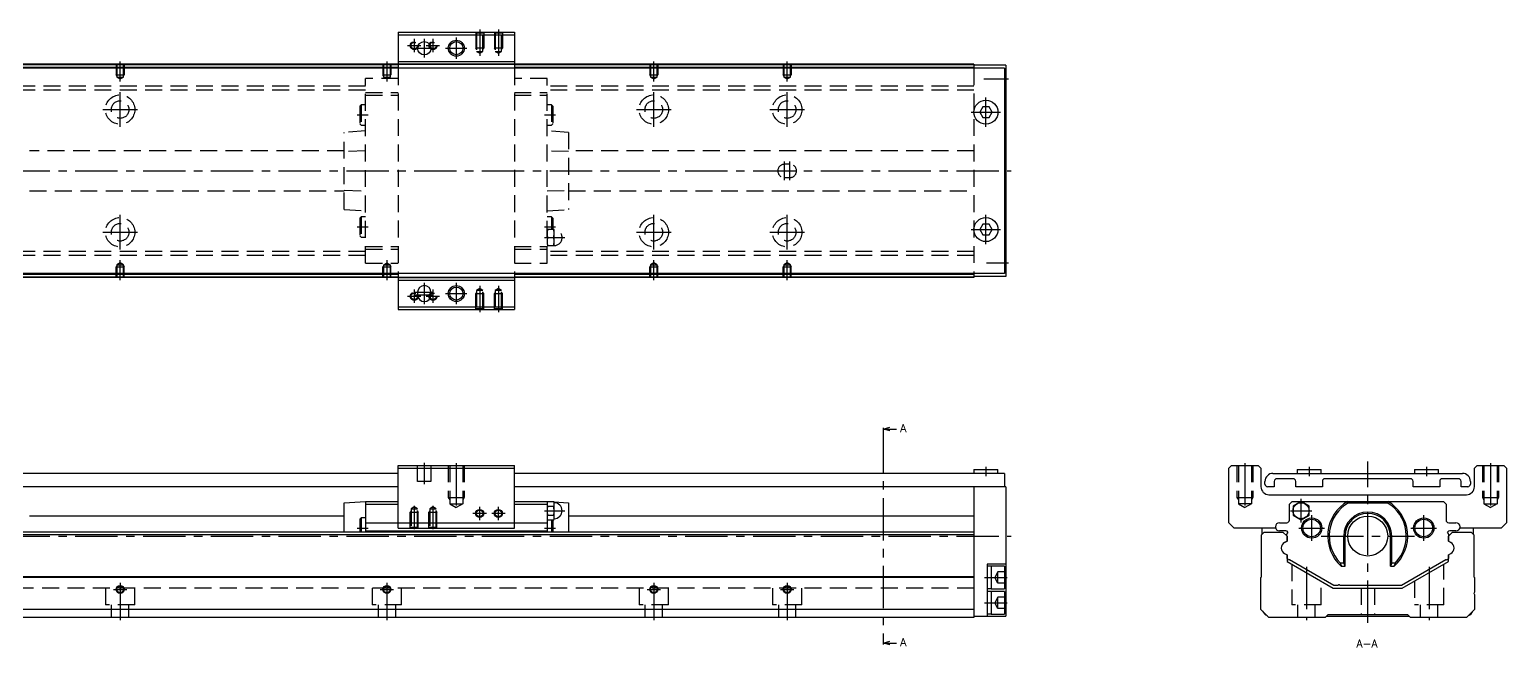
# Model space of a CAD drawing. Extents: x 0 to 1028, y -8 to 230.
# Drawn here: x 474 to 1028, y -1 to 230 of the extents above; entities that cross this region are included whole.
import ezdxf

# ---------------------------------------------------------------- set-up
doc = ezdxf.new("R2010")
doc.units = 0
doc.header["$LTSCALE"] = 0.5
doc.linetypes.add('CENTER', pattern=[50.8, 31.75, -6.35, 6.35, -6.35])
doc.linetypes.add('DASHED', pattern=[19.05, 12.7, -6.35])
for name, color, linetype in [('MSM_CENTER', 1, 'CENTER'), ('MSM_CONTINUOUS', 7, 'CONTINUOUS'), ('MSM_DASHED', 4, 'DASHED'), ('MSM_NARROW', 5, 'CONTINUOUS'), ('MSM_PART_NUMBER', 7, 'CONTINUOUS')]:
    doc.layers.add(name, color=color, linetype=linetype)
doc.styles.get("Standard").update_dxf_attribs({"font": 'txt.shx', "height": 3, "bigfont": 'bigfont.shx'})

msp = doc.modelspace()

# ---------------------------------------------------------------- linework, layer by layer
at = {"layer": 'MSM_CENTER'}
for p, q in [((634.4, 227.38), (634.4, 219.38)), ((643.15, 230.38), (643.15, 220.47)), ((650.15, 230.38), (650.15, 220.47)), ((616.15, 224.38), (621.15, 224.38)), ((618.65, 226.88), (618.65, 221.88)), ((618.9, 223.38), (625.9, 223.38)), ((622.4, 226.88), (622.4, 219.88)), ((623.15, 224.38), (628.15, 224.38)), ((625.65, 226.88), (625.65, 221.88)), ((630.4, 223.38), (638.4, 223.38)), ((508.4, 210.87), (508.4, 218.38)), ((608.4, 218.38), (608.4, 210.87)), ((708.4, 210.87), (708.4, 218.38)), ((758.4, 210.87), (758.4, 218.38)), ((832.07, 211.88), (841.4, 211.88)), ((508.4, 193.88), (508.4, 206.88)), ((708.4, 193.88), (708.4, 206.88)), ((758.4, 193.88), (758.4, 206.88)), ((832.9, 193.88), (832.9, 204.88)), ((501.9, 200.38), (514.9, 200.38)), ((701.9, 200.38), (714.9, 200.38)), ((751.9, 200.38), (764.9, 200.38)), ((827.4, 199.38), (838.4, 199.38)), ((597.25, 198.38), (601.35, 198.38)), ((667.45, 198.38), (671.55, 198.38)), ((161.4, 177.38), (842.4, 177.38)), ((757.4, 173.88), (757.4, 180.88)), ((759.4, 173.88), (759.4, 180.88)), ((508.4, 147.88), (508.4, 160.88)), ((708.4, 147.88), (708.4, 160.88)), ((758.4, 147.88), (758.4, 160.88)), ((832.9, 149.88), (832.9, 160.88)), ((597.25, 156.38), (601.35, 156.38)), ((667.45, 156.38), (671.55, 156.38)), ((827.4, 155.38), (838.4, 155.38)), ((501.9, 154.38), (514.9, 154.38)), ((667.45, 152.38), (675.05, 152.38)), ((701.9, 154.38), (714.9, 154.38)), ((751.9, 154.38), (764.9, 154.38)), ((508.4, 136.38), (508.4, 143.89)), ((608.4, 143.89), (608.4, 136.38)), ((708.4, 136.38), (708.4, 143.89)), ((758.4, 136.38), (758.4, 143.89)), ((833.07, 142.88), (841.4, 142.88)), ((618.65, 132.88), (618.65, 127.88)), ((622.4, 135.38), (622.4, 127.38)), ((625.65, 132.88), (625.65, 127.88)), ((634.4, 135.38), (634.4, 127.38)), ((643.15, 134.29), (643.15, 124.38)), ((650.15, 134.29), (650.15, 124.38)), ((616.15, 130.38), (621.15, 130.38)), ((618.9, 131.88), (625.9, 131.88)), ((618.9, 130.88), (625.9, 130.88)), ((623.15, 130.38), (628.15, 130.38)), ((630.4, 131.38), (638.4, 131.38)), ((794.33, 80.12), (794.33, 0.88)), ((622.4, 68), (622.4, 60)), ((634.4, 67.76), (634.4, 50.18)), ((832.9, 66.5), (832.9, 63)), ((929.98, 67.76), (929.98, 50.18)), ((953.98, 66.5), (953.98, 63)), ((975.98, 8), (975.98, 68.5)), ((997.98, 66.5), (997.98, 63)), ((1021.98, 67.76), (1021.98, 50.18)), ((618.65, 51.81), (618.65, 43.1)), ((625.65, 51.81), (625.65, 43.1)), ((643.15, 46.5), (643.15, 51.5)), ((650.15, 46.5), (650.15, 51.5)), ((667.45, 50), (675.05, 50)), ((946.98, 50), (954.98, 50)), ((950.98, 45.54), (950.98, 54.46)), ((645.65, 49), (640.65, 49)), ((652.65, 49), (647.65, 49)), ((954.98, 38.7), (954.98, 48.3)), ((996.98, 38.7), (996.98, 48.3)), ((161.4, 40.5), (842.4, 40.5)), ((597.25, 43.5), (601.35, 43.5)), ((667.45, 43.5), (671.55, 43.5)), ((950.18, 43.5), (959.78, 43.5)), ((958.48, 40.5), (993.48, 40.5)), ((992.18, 43.5), (1001.78, 43.5)), ((952.98, 28.97), (952.98, 9)), ((998.98, 28.97), (998.98, 9)), ((508.4, 23), (508.4, 9)), ((608.4, 23), (608.4, 9)), ((708.4, 23), (708.4, 9)), ((758.4, 23), (758.4, 9)), ((832.4, 25), (840.9, 25)), ((505.9, 20.5), (510.9, 20.5)), ((605.9, 20.5), (610.9, 20.5)), ((705.9, 20.5), (710.9, 20.5)), ((755.9, 20.5), (760.9, 20.5)), ((832.4, 15.5), (840.9, 15.5))]:
    msp.add_line(p, q, dxfattribs=at)
at = {"layer": 'MSM_CONTINUOUS'}
for p, q in [((612.65, 229.38), (612.65, 215.88)), ((612.65, 229.38), (656.15, 229.38)), ((612.65, 228.38), (656.15, 228.38)), ((656.15, 229.38), (656.15, 215.88)), ((828.4, 217.38), (238.4, 217.38)), ((612.65, 217.18), (454.15, 217.18)), ((612.65, 216.18), (454.15, 216.18)), ((612.65, 218.38), (656.15, 218.38)), ((612.65, 217.38), (656.15, 217.38)), ((828.4, 217.18), (656.15, 217.18)), ((828.4, 216.18), (656.15, 216.18)), ((828.4, 217.38), (828.4, 215.88)), ((840.4, 216.98), (828.4, 216.98)), ((840.4, 216.98), (840.4, 137.78)), ((839.9, 215.88), (224.9, 215.88)), ((839.9, 215.88), (839.9, 138.88)), ((831.74, 201.38), (830.59, 199.38)), ((830.59, 199.38), (831.74, 197.38)), ((834.05, 201.38), (831.74, 201.38)), ((835.2, 199.38), (834.05, 201.38)), ((834.05, 197.38), (835.2, 199.38)), ((831.74, 197.38), (834.05, 197.38)), ((831.74, 157.38), (830.59, 155.38)), ((830.59, 155.38), (831.74, 153.38)), ((834.05, 157.38), (831.74, 157.38)), ((835.2, 155.38), (834.05, 157.38)), ((834.05, 153.38), (835.2, 155.38)), ((831.74, 153.38), (834.05, 153.38)), ((839.9, 138.88), (224.9, 138.88)), ((612.65, 138.58), (454.15, 138.58)), ((612.65, 138.88), (612.65, 125.38)), ((656.15, 138.88), (656.15, 125.38)), ((828.4, 138.58), (656.15, 138.58)), ((828.4, 138.88), (828.4, 137.38)), ((828.4, 137.38), (238.4, 137.38)), ((612.65, 137.58), (454.15, 137.58)), ((612.65, 137.38), (656.15, 137.38)), ((612.65, 136.38), (656.15, 136.38)), ((828.4, 137.58), (656.15, 137.58)), ((840.4, 137.78), (828.4, 137.78)), ((619.9, 131.88), (619.9, 130.88)), ((624.9, 130.88), (624.9, 131.88)), ((612.65, 126.38), (656.15, 126.38)), ((612.65, 125.38), (656.15, 125.38)), ((794.33, 80.62), (796.83, 81.29)), ((794.33, 81.12), (794.33, 80.12)), ((794.33, 80.62), (799.33, 80.62)), ((796.83, 79.95), (794.33, 80.62)), ((612.65, 67), (656.15, 67)), ((612.65, 43.5), (612.65, 67)), ((656.15, 43.5), (656.15, 67)), ((923.98, 66), (924.98, 67)), ((924.98, 67), (934.98, 67)), ((934.98, 67), (935.98, 66)), ((1015.98, 66), (1016.98, 67)), ((1016.98, 67), (1026.98, 67)), ((1026.98, 67), (1027.98, 66)), ((612.65, 64), (454.15, 64)), ((612.65, 66), (656.15, 66)), ((839.9, 64), (656.15, 64)), ((828.4, 65.5), (828.4, 64)), ((828.4, 65.5), (837.4, 65.5)), ((837.4, 64), (837.4, 65.5)), ((839.9, 64), (839.9, 59)), ((923.98, 45.5), (923.98, 66)), ((935.98, 66), (935.98, 59)), ((937.48, 60), (937.48, 61)), ((940.48, 64), (1011.48, 64)), ((940.98, 61), (940.98, 59)), ((947.98, 62), (941.98, 62)), ((948.98, 59), (948.98, 61)), ((949.48, 65.5), (958.48, 65.5)), ((949.48, 65.5), (949.48, 64)), ((958.48, 64), (958.48, 65.5)), ((958.98, 61), (958.98, 59)), ((991.98, 62), (959.98, 62)), ((992.98, 59), (992.98, 61)), ((993.48, 65.5), (1002.48, 65.5)), ((993.48, 65.5), (993.48, 64)), ((1002.48, 64), (1002.48, 65.5)), ((1002.98, 61), (1002.98, 59)), ((1009.98, 62), (1003.98, 62)), ((1010.98, 59), (1010.98, 61)), ((1014.48, 61), (1014.48, 60)), ((1015.98, 59), (1015.98, 66)), ((1027.98, 66), (1027.98, 45.5)), ((612.65, 59), (454.15, 59)), ((840.4, 59), (656.15, 59)), ((828.4, 59), (828.4, 10)), ((840.4, 59), (840.4, 10.5)), ((940.98, 59), (938.48, 59)), ((938.98, 56), (1012.98, 56)), ((958.98, 59), (948.98, 59)), ((1002.98, 59), (992.98, 59)), ((1013.48, 59), (1010.98, 59)), ((592.35, 53), (600.35, 53.5)), ((592.35, 42), (592.35, 53)), ((600.35, 53.5), (612.65, 53.5)), ((600.35, 53.5), (600.35, 42)), ((600.35, 52.5), (612.65, 52.5)), ((656.15, 53.5), (668.45, 53.5)), ((656.15, 52.5), (668.45, 52.5)), ((668.45, 53.5), (669.02, 53.46)), ((668.45, 53.5), (668.45, 42)), ((668.57, 53.46), (668.45, 53)), ((668.45, 52.41), (668.45, 52.6)), ((668.57, 53.46), (670.92, 53.46)), ((668.57, 51.73), (670.92, 51.73)), ((671.05, 53), (670.92, 53.46)), ((670.95, 53.34), (676.45, 53)), ((671.05, 47), (671.05, 53)), ((676.45, 53), (676.45, 42)), ((946.63, 52.5), (947.63, 53.5)), ((946.63, 46.5), (946.63, 52.5)), ((947.63, 53.5), (1004.33, 53.5)), ((950.98, 53.46), (947.98, 51.73)), ((947.98, 51.73), (947.98, 48.27)), ((953.98, 51.73), (950.98, 53.46)), ((953.98, 48.27), (953.98, 51.73)), ((968.5, 53.5), (968.75, 53)), ((968.75, 53), (983.21, 53)), ((983.21, 53), (983.46, 53.5)), ((1004.33, 53.5), (1005.33, 52.5)), ((1005.33, 52.5), (1005.33, 46.5)), ((592.35, 48), (474.45, 48)), ((598.75, 47.3), (598.25, 46.8)), ((598.25, 46.8), (598.25, 42)), ((600.35, 47.3), (598.75, 47.3)), ((598.75, 47.3), (598.75, 42)), ((600.35, 45.5), (668.45, 45.5)), ((668.45, 47), (668.57, 46.54)), ((668.57, 48.27), (670.92, 48.27)), ((668.57, 46.54), (670.92, 46.54)), ((670.05, 46.54), (670.05, 42)), ((670.55, 46.54), (670.55, 42)), ((670.92, 46.54), (671.05, 47)), ((828.4, 48), (676.45, 48)), ((925.98, 43.5), (923.98, 45.5)), ((942.93, 45.5), (945.63, 45.5)), ((947.98, 48.27), (950.98, 46.54)), ((950.98, 46.54), (953.98, 48.27)), ((1006.33, 45.5), (1009.03, 45.5)), ((1027.98, 45.5), (1025.98, 43.5)), ((828.4, 42), (238.4, 42)), ((828.4, 41), (238.4, 41)), ((600.35, 42.4), (668.45, 42.4)), ((612.65, 43.5), (656.15, 43.5)), ((941.45, 43.5), (925.98, 43.5)), ((936.18, 41), (937.18, 42)), ((936.18, 25.2), (936.18, 41)), ((936.38, 41.2), (936.38, 43.5)), ((937.18, 42), (944.23, 42)), ((945.23, 42.4), (942.93, 42.4)), ((944.23, 42), (945.73, 40.5)), ((945.68, 40.55), (945.68, 41.2)), ((945.73, 40.5), (945.73, 38.61)), ((966.98, 30.44), (966.98, 40.5)), ((967.48, 29.22), (967.48, 40.5)), ((984.48, 29.22), (984.48, 40.5)), ((984.98, 30.44), (984.98, 40.5)), ((1006.23, 40.5), (1007.73, 42)), ((1006.28, 40.55), (1006.23, 40.5)), ((1006.23, 40.5), (1006.23, 38.61)), ((1006.23, 38.61), (1006.23, 40.5)), ((1006.28, 41.2), (1006.28, 40.55)), ((1009.03, 42.4), (1006.73, 42.4)), ((1007.73, 42), (1014.78, 42)), ((1025.98, 43.5), (1010.51, 43.5)), ((1014.78, 42), (1015.78, 41)), ((1015.58, 41.2), (1015.58, 43.5)), ((1015.78, 41), (1015.78, 25.2)), ((945.73, 38.61), (944.84, 38.1)), ((944.84, 33.9), (945.73, 33.39)), ((945.73, 33.39), (945.73, 31)), ((1007.13, 38.1), (1006.23, 38.61)), ((1006.23, 33.39), (1007.13, 33.9)), ((1006.23, 33.39), (1006.23, 32.13)), ((1006.23, 31), (1006.23, 33.39)), ((833.4, 30), (833.4, 10.5)), ((840.4, 30), (833.4, 30)), ((834.9, 29.15), (833.4, 29.15)), ((839.9, 29.25), (834.9, 29.25)), ((834.9, 29.25), (834.9, 20.75)), ((839.9, 29.25), (839.9, 20.75)), ((945.73, 31), (963.05, 21)), ((946.68, 31.61), (946.48, 31.61)), ((963.32, 22), (946.68, 31.61)), ((965.62, 30.44), (966.98, 30.44)), ((966.09, 29.22), (967.48, 29.22)), ((967.48, 29.22), (966.98, 30.44)), ((984.98, 30.44), (984.48, 29.22)), ((984.48, 29.22), (985.87, 29.22)), ((984.98, 30.44), (986.34, 30.44)), ((1005.28, 31.61), (988.64, 22)), ((988.91, 21), (1006.23, 31)), ((1005.48, 31.61), (1005.28, 31.61)), ((828.4, 25.2), (238.4, 25.2)), ((828.4, 25), (238.4, 25)), ((935.98, 25), (936.18, 25.2)), ((935.98, 13), (935.98, 25)), ((1015.78, 25.2), (1015.98, 25)), ((1015.98, 25), (1015.98, 19.4)), ((833.4, 20.85), (834.9, 20.85)), ((834.9, 19.65), (833.4, 19.65)), ((834.9, 20.75), (839.9, 20.75)), ((839.9, 19.75), (834.9, 19.75)), ((834.9, 19.75), (834.9, 11.25)), ((839.9, 19.75), (839.9, 11.25)), ((963.05, 21), (988.91, 21)), ((964.83, 22), (963.32, 22)), ((988.64, 22), (965.63, 22)), ((1015.98, 18.6), (1015.98, 13)), ((828.4, 13), (238.4, 13)), ((833.4, 11.35), (834.9, 11.35)), ((834.9, 11.25), (839.9, 11.25)), ((938.98, 10), (935.98, 13)), ((1015.98, 13), (1012.98, 10)), ((828.4, 10), (238.4, 10)), ((828.4, 10.5), (840.4, 10.5)), ((959.98, 10), (938.98, 10)), ((960.98, 11), (959.98, 10)), ((960.48, 10.5), (991.48, 10.5)), ((990.98, 11), (960.98, 11)), ((991.98, 10), (990.98, 11)), ((1012.98, 10), (991.98, 10)), ((794.33, 0.38), (796.83, 1.05)), ((794.33, 0.88), (794.33, -0.12)), ((794.33, 0.38), (799.33, 0.38)), ((796.83, -0.29), (794.33, 0.38))]:
    msp.add_line(p, q, dxfattribs=at)
for centre, radius in [((622.4, 223.38), 2.5), ((634.4, 223.38), 2.46), ((832.9, 199.38), 4.5), ((832.9, 155.38), 4.5), ((634.4, 131.38), 2.46), ((643.15, 49), 1.23), ((650.15, 49), 1.23), ((950.98, 50), 3), ((954.98, 43.5), 3.8), ((954.98, 43.5), 3.3), ((975.98, 40.5), 7.5), ((996.98, 43.5), 3.8), ((996.98, 43.5), 3.3), ((508.4, 20.5), 1.23), ((608.4, 20.5), 1.23), ((708.4, 20.5), 1.23), ((758.4, 20.5), 1.23)]:
    msp.add_circle(centre, radius, dxfattribs=at)
for centre, radius, start, end in [((622.4, 131.88), 2.5, 0, 180), ((622.4, 130.88), 2.5, 180, 0), ((940.48, 61), 3, 90, 180), ((941.98, 61), 1, 90, 180), ((947.98, 61), 1, 0, 90), ((959.98, 61), 1, 90, 180), ((991.98, 61), 1, 0, 90), ((1003.98, 61), 1, 90, 180), ((1009.98, 61), 1, 0, 90), ((1011.48, 61), 3, 0, 90), ((938.98, 59), 3, 180, 270), ((938.48, 60), 1, 180, 270), ((1012.98, 59), 3, 270, 0), ((1013.48, 60), 1, 270, 0), ((671.75, 52.57), 3.31, 164.2277, 179.4294), ((671.75, 52.63), 3.31, 180.5738, 195.7691), ((681.33, 49.95), 12.89, 172.0306, 179.7562), ((681.9, 50.1), 13.46, 180.407, 187.8062), ((667.74, 52.56), 3.31, 0.5738, 15.7691), ((667.74, 52.63), 3.31, 344.2277, 359.4294), ((658.06, 49.94), 12.98, 0.2719, 7.9413), ((657.59, 50.1), 13.46, 352.1938, 359.593), ((671.05, 50), 3, 270, 90), ((975.98, 40.5), 15, 119.9264, 228.7639), ((975.98, 40.5), 14.44, 120.051, 224.1514), ((975.98, 40.5), 14.44, 315.8486, 59.949), ((975.98, 40.5), 15, 311.2361, 60.0736), ((671.75, 47.37), 3.31, 164.2277, 179.4294), ((671.75, 47.44), 3.31, 180.5738, 195.7691), ((667.74, 47.37), 3.31, 0.5738, 15.7691), ((667.74, 47.43), 3.31, 344.2277, 359.4294), ((942.93, 43.95), 1.55, 90, 270), ((945.63, 46.5), 1, 270, 0), ((975.98, 40.5), 9, 0, 180), ((975.98, 40.5), 8.5, 0, 180), ((1006.33, 46.5), 1, 180, 270), ((1009.03, 43.95), 1.55, 270, 90), ((945.23, 41.4), 1, 30.0919, 90), ((946.48, 41.2), 0.8, 118.7489, 180), ((1006.73, 41.4), 1, 90, 149.9081), ((1005.48, 41.2), 0.8, 0, 61.2511), ((946.14, 35.85), 2.6, 120, 176.5893), ((946.14, 36.15), 2.6, 183.4107, 240), ((1005.83, 35.85), 2.6, 3.4107, 60), ((1005.83, 36.15), 2.6, 300, 356.5893), ((946.48, 32.41), 0.8, 200.3641, 270), ((978.21, 34.62), 13.26, 198.3686, 204.03), ((973.69, 34.65), 13.33, 335.9851, 341.6163), ((1005.48, 32.41), 0.8, 270, 339.6276), ((965.23, 21.7), 0.5, 36.8699, 143.1301), ((1016.28, 19), 0.5, 126.8699, 233.1301), ((939.38, 13.5), 3, 201.8137, 248.1863), ((1012.58, 13.5), 3, 291.8151, 338.1849)]:
    msp.add_arc(centre, radius, start, end, dxfattribs=at)
at = {"layer": 'MSM_DASHED'}
for p, q in [((641.65, 229.38), (641.92, 229.1)), ((641.65, 229.38), (641.65, 223.38)), ((641.92, 229.1), (641.92, 222.18)), ((641.92, 229.1), (644.38, 229.1)), ((644.38, 229.1), (644.65, 229.38)), ((644.38, 222.18), (644.38, 229.1)), ((644.65, 229.38), (644.65, 223.38)), ((648.65, 229.38), (648.92, 229.1)), ((648.65, 229.38), (648.65, 223.38)), ((648.92, 229.1), (648.92, 222.18)), ((648.92, 229.1), (651.38, 229.1)), ((651.38, 229.1), (651.65, 229.38)), ((651.38, 222.18), (651.38, 229.1)), ((651.65, 229.38), (651.65, 223.38)), ((644.65, 223.38), (641.65, 223.38)), ((641.92, 222.91), (641.65, 223.38)), ((641.92, 222.18), (643.15, 221.47)), ((641.92, 222.18), (644.38, 222.18)), ((643.15, 221.47), (644.38, 222.18)), ((644.38, 222.91), (644.65, 223.38)), ((651.65, 223.38), (648.65, 223.38)), ((648.92, 222.91), (648.65, 223.38)), ((648.92, 222.18), (650.15, 221.47)), ((648.92, 222.18), (651.38, 222.18)), ((650.15, 221.47), (651.38, 222.18)), ((651.38, 222.91), (651.65, 223.38)), ((506.9, 217.38), (506.9, 213.38)), ((507.17, 217.38), (507.17, 212.58)), ((509.63, 212.58), (509.63, 217.38)), ((509.9, 217.38), (509.9, 213.38)), ((606.9, 217.38), (606.9, 213.38)), ((607.17, 212.58), (607.17, 217.38)), ((609.63, 217.38), (609.63, 212.58)), ((609.9, 217.38), (609.9, 213.38)), ((656.15, 217.38), (612.65, 217.38)), ((706.9, 217.38), (706.9, 213.38)), ((707.17, 217.38), (707.17, 212.58)), ((709.63, 212.58), (709.63, 217.38)), ((709.9, 217.38), (709.9, 213.38)), ((756.9, 217.38), (756.9, 213.38)), ((757.17, 217.38), (757.17, 212.58)), ((759.63, 212.58), (759.63, 217.38)), ((759.9, 217.38), (759.9, 213.38)), ((506.9, 213.38), (509.9, 213.38)), ((507.17, 212.91), (506.9, 213.38)), ((507.17, 212.58), (509.63, 212.58)), ((507.17, 212.58), (508.4, 211.87)), ((508.4, 211.87), (509.63, 212.58)), ((509.63, 212.91), (509.9, 213.38)), ((612.65, 211.98), (600.35, 211.98)), ((600.35, 142.78), (600.35, 211.98)), ((606.9, 213.38), (609.9, 213.38)), ((607.17, 212.91), (606.9, 213.38)), ((607.17, 212.58), (609.63, 212.58)), ((608.4, 211.87), (607.17, 212.58)), ((609.63, 212.58), (608.4, 211.87)), ((609.63, 212.91), (609.9, 213.38)), ((612.65, 215.88), (612.65, 138.88)), ((656.15, 215.88), (656.15, 138.88)), ((668.45, 211.98), (656.15, 211.98)), ((668.45, 142.78), (668.45, 211.98)), ((706.9, 213.38), (709.9, 213.38)), ((707.17, 212.91), (706.9, 213.38)), ((707.17, 212.58), (709.63, 212.58)), ((707.17, 212.58), (708.4, 211.87)), ((708.4, 211.87), (709.63, 212.58)), ((709.63, 212.91), (709.9, 213.38)), ((756.9, 213.38), (759.9, 213.38)), ((757.17, 212.91), (756.9, 213.38)), ((757.17, 212.58), (759.63, 212.58)), ((757.17, 212.58), (758.4, 211.87)), ((758.4, 211.87), (759.63, 212.58)), ((759.63, 212.91), (759.9, 213.38)), ((828.4, 215.88), (828.4, 138.88)), ((600.35, 209.13), (466.45, 209.13)), ((600.35, 207.63), (466.45, 207.63)), ((600.35, 206.73), (612.65, 206.73)), ((600.35, 205.73), (612.65, 205.73)), ((656.15, 206.73), (668.45, 206.73)), ((656.15, 205.73), (668.45, 205.73)), ((828.4, 209.13), (668.45, 209.13)), ((828.4, 207.63), (668.45, 207.63)), ((598.75, 202.18), (598.25, 201.68)), ((598.25, 201.68), (598.25, 195.08)), ((598.75, 202.18), (598.75, 194.58)), ((600.35, 202.18), (598.75, 202.18)), ((670.05, 202.18), (668.45, 202.18)), ((670.05, 202.18), (670.05, 194.58)), ((670.55, 201.68), (670.05, 202.18)), ((670.55, 201.68), (670.55, 195.08)), ((598.25, 195.08), (598.75, 194.58)), ((598.75, 194.58), (600.35, 194.58)), ((668.45, 194.58), (670.05, 194.58)), ((670.05, 194.58), (670.55, 195.08)), ((600.35, 192.38), (592.35, 191.82)), ((592.35, 162.93), (592.35, 191.82)), ((676.45, 191.82), (668.45, 192.38)), ((676.45, 191.82), (676.45, 162.93)), ((592.35, 184.88), (474.45, 184.88)), ((600.35, 184.86), (592.35, 184.61)), ((676.45, 184.61), (668.45, 184.86)), ((828.4, 184.88), (676.45, 184.88)), ((759.4, 179.88), (757.4, 179.88)), ((757.4, 174.88), (759.4, 174.88)), ((474.45, 169.88), (592.35, 169.88)), ((592.35, 170.14), (600.35, 169.89)), ((668.45, 169.89), (676.45, 170.14)), ((676.45, 169.88), (828.4, 169.88)), ((592.35, 162.93), (600.35, 162.38)), ((668.45, 162.38), (676.45, 162.93)), ((598.75, 160.18), (598.25, 159.68)), ((598.25, 159.68), (598.25, 153.08)), ((598.75, 160.18), (598.75, 152.58)), ((600.35, 160.18), (598.75, 160.18)), ((670.05, 160.18), (668.45, 160.18)), ((671.05, 155.38), (668.45, 155.38)), ((670.55, 159.68), (670.05, 160.18)), ((670.05, 160.18), (670.05, 155.38)), ((670.55, 159.68), (670.55, 155.38)), ((671.05, 149.38), (671.05, 155.38)), ((598.25, 153.08), (598.75, 152.58)), ((598.75, 152.58), (600.35, 152.58)), ((668.57, 152.38), (670.92, 152.38)), ((600.35, 147.13), (466.45, 147.13)), ((600.35, 145.63), (466.45, 145.63)), ((600.35, 149.03), (612.65, 149.03)), ((600.35, 148.03), (612.65, 148.03)), ((656.15, 149.03), (668.45, 149.03)), ((656.15, 148.03), (668.45, 148.03)), ((668.45, 149.38), (671.05, 149.38)), ((828.4, 147.13), (668.45, 147.13)), ((828.4, 145.63), (668.45, 145.63)), ((507.17, 141.84), (506.9, 141.38)), ((506.9, 141.38), (509.9, 141.38)), ((506.9, 137.38), (506.9, 141.38)), ((508.4, 142.89), (507.17, 142.18)), ((507.17, 142.18), (509.63, 142.18)), ((507.17, 142.18), (507.17, 137.38)), ((509.63, 142.18), (508.4, 142.89)), ((509.63, 137.38), (509.63, 142.18)), ((509.63, 141.84), (509.9, 141.38)), ((509.9, 137.38), (509.9, 141.38)), ((600.35, 142.78), (612.65, 142.78)), ((607.17, 141.84), (606.9, 141.38)), ((606.9, 141.38), (609.9, 141.38)), ((606.9, 137.38), (606.9, 141.38)), ((607.17, 142.18), (608.4, 142.89)), ((607.17, 142.18), (609.63, 142.18)), ((607.17, 137.38), (607.17, 142.18)), ((608.4, 142.89), (609.63, 142.18)), ((609.63, 142.18), (609.63, 137.38)), ((609.63, 141.84), (609.9, 141.38)), ((609.9, 137.38), (609.9, 141.38)), ((656.15, 142.78), (668.45, 142.78)), ((707.17, 141.84), (706.9, 141.38)), ((706.9, 141.38), (709.9, 141.38)), ((706.9, 137.38), (706.9, 141.38)), ((708.4, 142.89), (707.17, 142.18)), ((707.17, 142.18), (709.63, 142.18)), ((707.17, 142.18), (707.17, 137.38)), ((709.63, 142.18), (708.4, 142.89)), ((709.63, 137.38), (709.63, 142.18)), ((709.63, 141.84), (709.9, 141.38)), ((709.9, 137.38), (709.9, 141.38)), ((757.17, 141.84), (756.9, 141.38)), ((756.9, 141.38), (759.9, 141.38)), ((756.9, 137.38), (756.9, 141.38)), ((758.4, 142.89), (757.17, 142.18)), ((757.17, 142.18), (759.63, 142.18)), ((757.17, 142.18), (757.17, 137.38)), ((759.63, 142.18), (758.4, 142.89)), ((759.63, 137.38), (759.63, 142.18)), ((759.63, 141.84), (759.9, 141.38)), ((759.9, 137.38), (759.9, 141.38)), ((656.15, 137.38), (612.65, 137.38)), ((643.15, 133.29), (641.92, 132.58)), ((644.38, 132.58), (643.15, 133.29)), ((650.15, 133.29), (648.92, 132.58)), ((651.38, 132.58), (650.15, 133.29)), ((641.92, 131.84), (641.65, 131.38)), ((641.65, 125.38), (641.65, 131.38)), ((641.65, 131.38), (644.65, 131.38)), ((641.92, 132.58), (641.92, 125.65)), ((644.38, 132.58), (641.92, 132.58)), ((644.38, 125.65), (644.38, 132.58)), ((644.38, 131.84), (644.65, 131.38)), ((644.65, 125.38), (644.65, 131.38)), ((648.92, 131.84), (648.65, 131.38)), ((648.65, 125.38), (648.65, 131.38)), ((648.65, 131.38), (651.65, 131.38)), ((648.92, 132.58), (648.92, 125.65)), ((651.38, 132.58), (648.92, 132.58)), ((651.38, 125.65), (651.38, 132.58)), ((651.38, 131.84), (651.65, 131.38)), ((651.65, 125.38), (651.65, 131.38)), ((641.92, 125.65), (641.65, 125.38)), ((644.38, 125.65), (641.92, 125.65)), ((644.65, 125.38), (644.38, 125.65)), ((648.92, 125.65), (648.65, 125.38)), ((651.38, 125.65), (648.92, 125.65)), ((651.65, 125.38), (651.38, 125.65)), ((619.9, 61), (619.9, 67)), ((624.9, 67), (624.9, 61)), ((631.4, 67), (631.4, 55)), ((631.94, 67), (631.94, 52.6)), ((636.85, 67), (636.85, 52.6)), ((637.4, 67), (637.4, 55)), ((926.98, 67), (926.98, 55)), ((927.52, 67), (927.52, 52.6)), ((932.44, 67), (932.44, 52.6)), ((932.98, 67), (932.98, 55)), ((1018.98, 67), (1018.98, 55)), ((1019.52, 67), (1019.52, 52.6)), ((1024.44, 67), (1024.44, 52.6)), ((1024.98, 67), (1024.98, 55)), ((624.9, 61), (619.9, 61)), ((953.98, 65.5), (953.98, 63)), ((997.98, 65.5), (997.98, 63)), ((617.42, 49.97), (617.15, 49.5)), ((618.65, 51.41), (617.42, 50.7)), ((617.42, 50.7), (617.42, 43.77)), ((617.42, 50.7), (619.88, 50.7)), ((619.88, 50.7), (618.65, 51.41)), ((619.88, 43.77), (619.88, 50.7)), ((619.88, 49.97), (620.15, 49.5)), ((624.42, 49.97), (624.15, 49.5)), ((625.65, 51.41), (624.42, 50.7)), ((624.42, 50.7), (626.88, 50.7)), ((624.42, 50.7), (624.42, 43.77)), ((626.88, 50.7), (625.65, 51.41)), ((626.88, 43.77), (626.88, 50.7)), ((626.88, 49.97), (627.15, 49.5)), ((631.4, 55), (637.4, 55)), ((631.4, 55), (631.94, 54.06)), ((631.94, 52.6), (636.85, 52.6)), ((631.94, 52.6), (634.4, 51.18)), ((636.85, 52.6), (634.4, 51.18)), ((637.4, 55), (636.85, 54.06)), ((926.98, 55), (932.98, 55)), ((926.98, 55), (927.52, 54.06)), ((932.44, 52.6), (927.52, 52.6)), ((927.52, 52.6), (929.98, 51.18)), ((932.44, 52.6), (929.98, 51.18)), ((932.98, 55), (932.44, 54.06)), ((1018.98, 55), (1024.98, 55)), ((1018.98, 55), (1019.52, 54.06)), ((1019.52, 52.6), (1024.44, 52.6)), ((1019.52, 52.6), (1021.98, 51.18)), ((1024.44, 52.6), (1021.98, 51.18)), ((1024.98, 55), (1024.44, 54.06)), ((617.15, 43.5), (617.15, 49.5)), ((617.15, 49.5), (620.15, 49.5)), ((620.15, 43.5), (620.15, 49.5)), ((624.15, 43.5), (624.15, 49.5)), ((624.15, 49.5), (627.15, 49.5)), ((627.15, 43.5), (627.15, 49.5)), ((617.42, 43.77), (617.15, 43.5)), ((617.42, 43.77), (619.88, 43.77)), ((620.15, 43.5), (619.88, 43.77)), ((624.42, 43.77), (624.15, 43.5)), ((624.42, 43.77), (626.88, 43.77)), ((627.15, 43.5), (626.88, 43.77)), ((945.73, 40.5), (945.68, 40.55)), ((945.73, 38.61), (945.73, 40.5)), ((944.84, 38.1), (945.73, 38.61)), ((945.73, 32.13), (945.73, 33.39)), ((1006.23, 38.61), (1007.13, 38.1)), ((947.48, 29.99), (947.48, 14.7)), ((1004.48, 14.7), (1004.48, 29.99)), ((837.4, 27.12), (836.17, 25)), ((837.4, 22.88), (836.17, 25)), ((837.4, 22.88), (837.4, 27.12)), ((839.9, 27.12), (837.4, 27.12)), ((837.4, 25), (839.9, 25)), ((839.9, 22.88), (837.4, 22.88)), ((958.48, 14.7), (958.48, 23.64)), ((993.48, 23.64), (993.48, 14.7)), ((828.4, 21), (238.4, 21)), ((502.9, 21), (502.9, 14.7)), ((513.9, 14.7), (513.9, 21)), ((602.9, 21), (602.9, 14.7)), ((613.9, 14.7), (613.9, 21)), ((702.9, 21), (702.9, 14.7)), ((713.9, 14.7), (713.9, 21)), ((752.9, 21), (752.9, 14.7)), ((763.9, 14.7), (763.9, 21)), ((837.4, 17.62), (836.17, 15.5)), ((837.4, 13.38), (837.4, 17.62)), ((839.9, 17.62), (837.4, 17.62)), ((973.48, 21), (973.48, 11)), ((978.48, 21), (978.48, 11)), ((513.9, 14.7), (502.9, 14.7)), ((505.1, 14.7), (505.1, 10)), ((511.7, 10), (511.7, 14.7)), ((613.9, 14.7), (602.9, 14.7)), ((605.1, 14.7), (605.1, 10)), ((611.7, 10), (611.7, 14.7)), ((713.9, 14.7), (702.9, 14.7)), ((705.1, 14.7), (705.1, 10)), ((711.7, 10), (711.7, 14.7)), ((763.9, 14.7), (752.9, 14.7)), ((755.1, 14.7), (755.1, 10)), ((761.7, 10), (761.7, 14.7)), ((837.4, 13.38), (836.17, 15.5)), ((837.4, 15.5), (839.9, 15.5)), ((839.9, 13.38), (837.4, 13.38)), ((958.48, 14.7), (947.48, 14.7)), ((949.68, 14.7), (949.68, 10)), ((956.28, 10), (956.28, 14.7)), ((1004.48, 14.7), (993.48, 14.7)), ((995.68, 14.7), (995.68, 10)), ((1002.28, 10), (1002.28, 14.7))]:
    msp.add_line(p, q, dxfattribs=at)
for centre, radius in [((618.65, 224.38), 1.5), ((618.65, 224.38), 1.23), ((625.65, 224.38), 1.5), ((625.65, 224.38), 1.23), ((508.4, 200.38), 5.5), ((708.4, 200.38), 5.5), ((758.4, 200.38), 5.5), ((508.4, 200.38), 3.3), ((708.4, 200.38), 3.3), ((758.4, 200.38), 3.3), ((508.4, 154.38), 5.5), ((508.4, 154.38), 3.3), ((708.4, 154.38), 5.5), ((708.4, 154.38), 3.3), ((758.4, 154.38), 5.5), ((758.4, 154.38), 3.3), ((618.65, 130.38), 1.5), ((618.65, 130.38), 1.23), ((625.65, 130.38), 1.5), ((625.65, 130.38), 1.23)]:
    msp.add_circle(centre, radius, dxfattribs=at)
for centre, radius, start, end in [((757.4, 177.38), 2.5, 90, 270), ((759.4, 177.38), 2.5, 270, 90), ((678.14, 153.83), 9.69, 170.8086, 179.713), ((661.35, 153.83), 9.7, 0.2886, 9.1898), ((671.05, 152.38), 3, 270, 90), ((678.14, 153.92), 9.7, 180.2886, 189.1898), ((678.14, 150.83), 9.69, 170.8086, 179.713), ((678.14, 150.92), 9.7, 180.2886, 189.1898), ((661.35, 153.92), 9.69, 350.8086, 359.713), ((661.35, 150.83), 9.7, 0.2886, 9.1898), ((661.35, 150.92), 9.69, 350.8086, 359.713)]:
    msp.add_arc(centre, radius, start, end, dxfattribs=at)
at = {"layer": 'MSM_NARROW'}
for centre, radius in [((634.4, 223.38), 3), ((634.4, 131.38), 3), ((643.15, 49), 1.5), ((650.15, 49), 1.5), ((508.4, 20.5), 1.5), ((608.4, 20.5), 1.5), ((708.4, 20.5), 1.5), ((758.4, 20.5), 1.5)]:
    msp.add_circle(centre, radius, dxfattribs=at)

# ---------------------------------------------------------------- texts
at = {"layer": 'MSM_PART_NUMBER'}
for s, p in [('A', (800.75, 79.49)), ('A', (800.75, -0.75)), ('A-A', (971.72, -1.28))]:
    msp.add_text(s, height=3, dxfattribs=at).set_placement(p)

doc.saveas('drawing.dxf')
